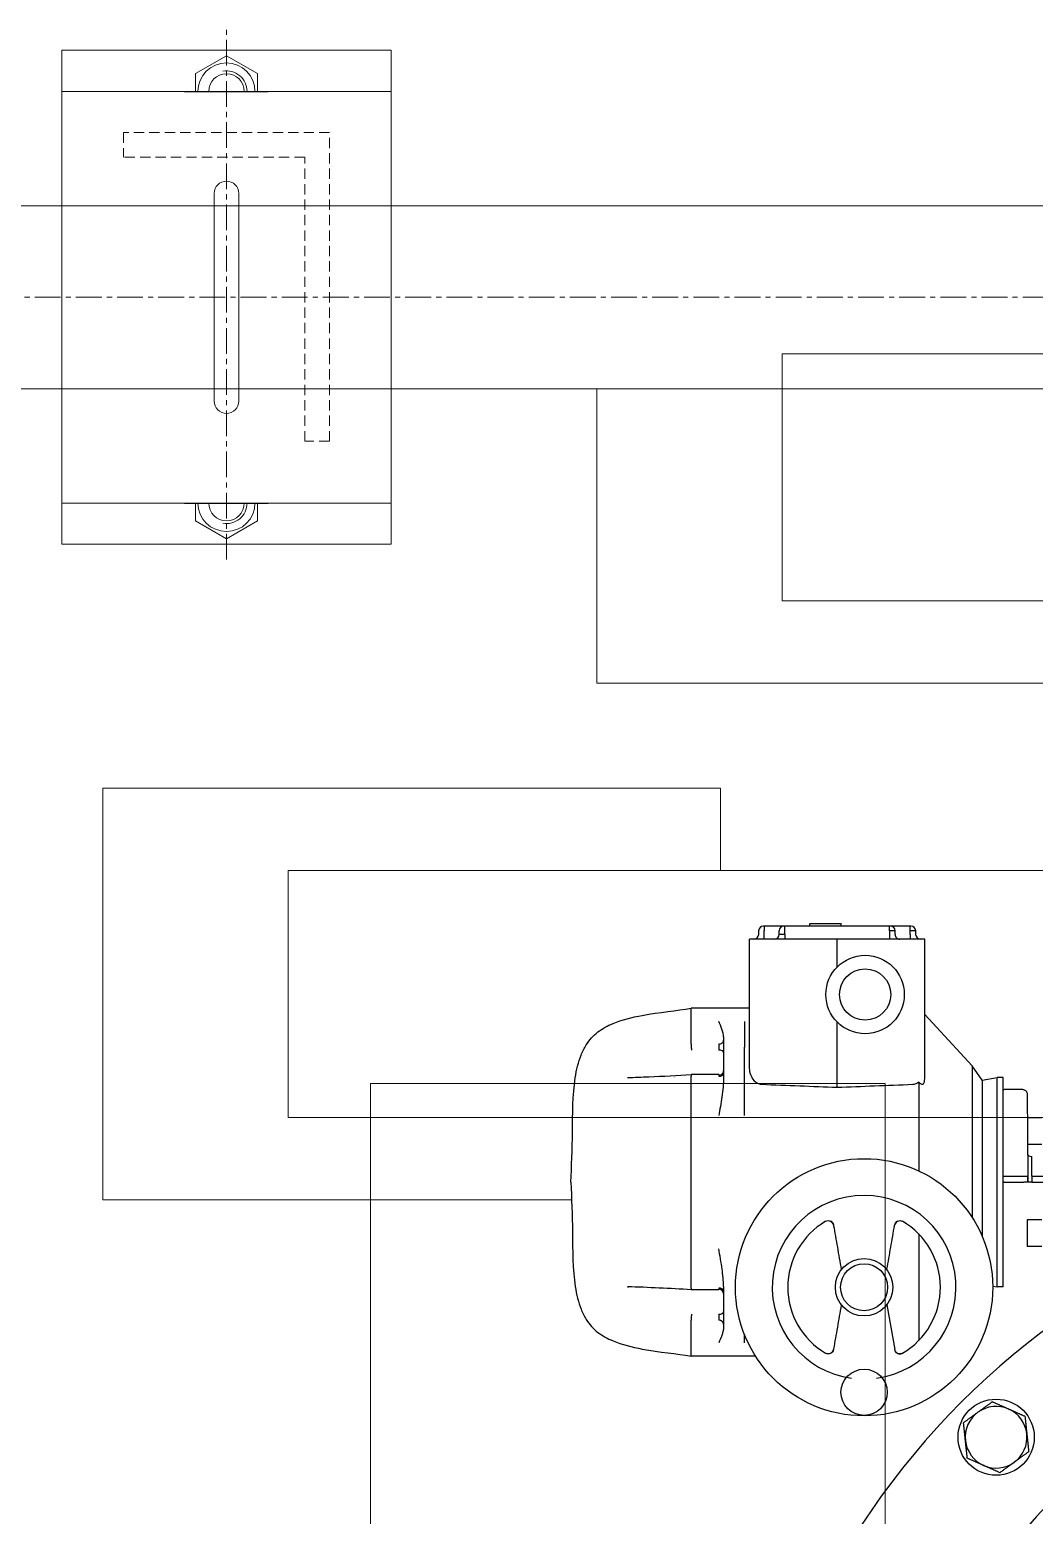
# Model space of a CAD drawing. Header units: millimetres. Extents: x 47998 to 491357, y 29487 to 305355.
# Drawn here: x 49244.1 to 49292.9, y 30414 to 30486.2 of the extents above; entities that cross this region are included whole.
import ezdxf

# ---------------------------------------------------------------- set-up
doc = ezdxf.new("R2010")
doc.units = ezdxf.units.MM
for name, pattern in [('GP kota 28.53_PBS_strojarstvo_rashladni_sustav$0$AM_ISO08W050x2', [9, 6, -0.75, 1.5, -0.75]), ('GP kota 28.53_PBS_strojarstvo_rashladni_sustav$0$CENTER', [2, 1.25, -0.25, 0.25, -0.25]), ('GP kota 28.53_PBS_strojarstvo_rashladni_sustav$0$DASHED', [0.75, 0.5, -0.25])]:
    doc.linetypes.add(name, pattern=pattern)

msp = doc.modelspace()

# ---------------------------------------------------------------- linework, layer by layer
at = {"color": 4, "linetype": 'GP kota 28.53_PBS_strojarstvo_rashladni_sustav$0$CENTER', "lineweight": 9}
for p, q in [((49253.677, 30460.416), (49253.677, 30486.162)), ((49060.365, 30473.161), (49555.677, 30473.161))]:
    msp.add_line(p, q, dxfattribs=at)
at = {"color": 1, "linetype": 'Continuous', "lineweight": 15}
for p, q in [((49245.677, 30485.161), (49245.677, 30461.161)), ((49245.677, 30485.161), (49261.677, 30485.161)), ((49252.177, 30484.027), (49253.677, 30484.893)), ((49253.677, 30484.893), (49255.177, 30484.027)), ((49261.677, 30485.161), (49261.677, 30461.161)), ((49252.177, 30483.161), (49252.177, 30484.027)), ((49255.177, 30484.027), (49255.177, 30483.161)), ((49245.677, 30483.161), (49261.677, 30483.161)), ((49253.077, 30478.206), (49253.077, 30468.116)), ((49254.277, 30468.116), (49254.277, 30478.206)), ((49350.677, 30470.417), (49280.677, 30470.417)), ((49280.677, 30470.417), (49280.677, 30458.417)), ((49350.677, 30470.417), (49280.677, 30470.417)), ((49271.677, 30454.417), (49271.677, 30468.716)), ((49261.677, 30463.161), (49245.677, 30463.161)), ((49252.177, 30463.161), (49252.177, 30462.295)), ((49255.177, 30462.295), (49255.177, 30463.161)), ((49252.177, 30462.295), (49253.677, 30461.429)), ((49253.677, 30461.429), (49255.177, 30462.295)), ((49261.677, 30461.161), (49245.677, 30461.161)), ((49297.677, 30458.417), (49280.677, 30458.417)), ((49271.677, 30454.417), (49297.675, 30454.417)), ((49247.677, 30429.305), (49247.677, 30449.305)), ((49277.677, 30449.305), (49247.677, 30449.305)), ((49277.677, 30445.305), (49277.677, 30449.305)), ((49256.677, 30445.305), (49256.677, 30433.305)), ((49297.677, 30445.305), (49256.677, 30445.305)), ((49350.677, 30433.305), (49256.677, 30433.305)), ((49270.443, 30429.305), (49247.677, 30429.305))]:
    msp.add_line(p, q, dxfattribs=at)
at = {"color": 4, "linetype": 'GP kota 28.53_PBS_strojarstvo_rashladni_sustav$0$AM_ISO08W050x2', "lineweight": 25}
for p, q in [((49251.645, 30483.161), (49255.709, 30483.161)), ((49251.645, 30463.161), (49255.709, 30463.161))]:
    msp.add_line(p, q, dxfattribs=at)
at = {"color": 5, "linetype": 'GP kota 28.53_PBS_strojarstvo_rashladni_sustav$0$DASHED', "lineweight": 15}
for p, q in [((49258.677, 30481.161), (49248.677, 30481.161)), ((49248.677, 30481.161), (49248.677, 30479.961)), ((49258.677, 30466.161), (49258.677, 30481.161)), ((49257.477, 30479.961), (49248.677, 30479.961)), ((49257.477, 30466.161), (49257.477, 30479.961)), ((49258.677, 30466.161), (49257.477, 30466.161))]:
    msp.add_line(p, q, dxfattribs=at)
at = {"color": 1, "linetype": 'Continuous', "lineweight": 9}
for p, q in [((49083.477, 30477.606), (49300.206, 30477.606)), ((49083.477, 30468.716), (49541.232, 30468.716))]:
    msp.add_line(p, q, dxfattribs=at)
at = {"color": 1, "linetype": 'Continuous', "lineweight": -3}
for p, q in [((49279.533, 30442.201), (49279.533, 30442.379)), ((49279.805, 30442.607), (49279.761, 30442.607)), ((49279.8, 30442.201), (49279.8, 30442.379)), ((49280.757, 30442.607), (49279.805, 30442.607)), ((49280.528, 30442.201), (49280.528, 30442.379)), ((49280.802, 30442.201), (49280.528, 30442.201)), ((49280.802, 30442.607), (49280.757, 30442.607)), ((49285.892, 30442.607), (49280.802, 30442.607)), ((49280.802, 30442.379), (49280.802, 30442.607)), ((49280.802, 30442.201), (49280.802, 30442.379)), ((49280.802, 30442.201), (49280.802, 30441.972)), ((49281.999, 30442.709), (49282.019, 30442.709)), ((49281.999, 30442.709), (49281.999, 30442.709)), ((49282.019, 30442.607), (49282.019, 30442.709)), ((49283.543, 30442.709), (49282.019, 30442.709)), ((49283.543, 30442.709), (49283.562, 30442.709)), ((49283.543, 30442.607), (49283.543, 30442.709)), ((49285.892, 30442.379), (49285.892, 30442.607)), ((49285.937, 30442.607), (49285.892, 30442.607)), ((49286.165, 30442.379), (49285.892, 30442.379)), ((49285.892, 30442.379), (49285.892, 30442.201)), ((49285.892, 30442.201), (49285.892, 30441.972)), ((49286.888, 30442.607), (49285.937, 30442.607)), ((49286.165, 30442.201), (49286.165, 30442.379)), ((49286.932, 30442.607), (49286.888, 30442.607)), ((49286.894, 30442.201), (49286.894, 30442.379)), ((49287.161, 30442.379), (49286.894, 30442.379)), ((49287.161, 30442.201), (49287.161, 30442.379)), ((49279.678, 30441.972), (49279.094, 30441.972)), ((49279.094, 30435.686), (49279.094, 30441.972)), ((49283.347, 30441.972), (49279.678, 30441.972)), ((49287.015, 30441.972), (49283.347, 30441.972)), ((49283.347, 30440.616), (49283.347, 30441.972)), ((49287.6, 30441.972), (49287.015, 30441.972)), ((49287.6, 30435.19), (49287.6, 30441.972)), ((49276.248, 30436.874), (49276.248, 30438.619)), ((49279.094, 30438.619), (49276.248, 30438.619)), ((49278.84, 30437.976), (49278.84, 30436.715)), ((49283.347, 30434.756), (49283.347, 30437.943)), ((49289.911, 30435.807), (49287.6, 30438.305)), ((49277.824, 30437.218), (49277.824, 30436.715)), ((49276.248, 30436.873), (49276.248, 30436.874)), ((49276.248, 30436.873), (49276.248, 30436.873)), ((49276.248, 30436.873), (49276.248, 30436.873)), ((49277.595, 30436.873), (49277.595, 30436.58)), ((49277.824, 30436.715), (49277.824, 30436.44)), ((49277.824, 30436.44), (49277.824, 30435.227)), ((49278.84, 30436.44), (49278.84, 30436.715)), ((49278.84, 30433.398), (49278.84, 30436.44)), ((49289.911, 30435.807), (49289.911, 30428.432)), ((49290.394, 30435.126), (49289.911, 30435.807)), ((49273.16, 30435.253), (49273.16, 30435.253)), ((49273.16, 30435.253), (49273.16, 30435.253)), ((49273.16, 30435.253), (49273.201, 30435.253)), ((49275.435, 30435.253), (49275.435, 30435.253)), ((49275.443, 30435.253), (49275.444, 30435.253)), ((49276.248, 30435.308), (49276.248, 30435.308)), ((49276.248, 30425.015), (49276.248, 30435.308)), ((49277.595, 30435.398), (49276.259, 30435.398)), ((49277.595, 30435.398), (49277.595, 30435.308)), ((49287.309, 30435.025), (49287.309, 30430.712)), ((49290.394, 30435.126), (49291.119, 30435.254)), ((49290.394, 30435.126), (49290.394, 30427.523)), ((49291.119, 30425.069), (49291.119, 30435.254)), ((49291.41, 30435.254), (49291.119, 30435.254)), ((49291.41, 30425.069), (49291.41, 30435.254)), ((49292.373, 30434.661), (49291.46, 30434.661)), ((49292.573, 30434.463), (49292.607, 30430.461)), ((49293.293, 30433.286), (49292.583, 30433.286)), ((49293.293, 30431.986), (49292.594, 30431.986)), ((49292.804, 30430.856), (49292.798, 30431.408)), ((49291.46, 30430.461), (49292.408, 30430.461)), ((49292.61, 30430.161), (49292.607, 30430.461)), ((49292.607, 30430.461), (49292.607, 30430.161)), ((49292.807, 30430.461), (49292.804, 30430.856)), ((49292.807, 30430.461), (49298.947, 30430.461)), ((49292.807, 30430.461), (49292.807, 30430.161)), ((49291.46, 30430.161), (49291.41, 30430.161)), ((49291.46, 30430.161), (49292.408, 30430.161)), ((49292.607, 30430.161), (49292.408, 30430.161)), ((49292.807, 30430.161), (49292.607, 30430.161)), ((49292.807, 30430.161), (49298.947, 30430.161)), ((49292.573, 30428.336), (49292.573, 30427.036)), ((49293.293, 30428.336), (49292.573, 30428.336)), ((49287.309, 30427.645), (49287.309, 30422.467)), ((49293.293, 30427.036), (49292.573, 30427.036)), ((49273.162, 30425.07), (49273.203, 30425.07)), ((49275.444, 30425.07), (49275.445, 30425.07)), ((49276.248, 30425.015), (49276.248, 30425.015)), ((49277.595, 30424.925), (49276.259, 30424.925)), ((49277.595, 30425.015), (49277.595, 30424.925)), ((49277.824, 30425.095), (49277.824, 30423.882)), ((49290.902, 30425.107), (49291.119, 30425.069)), ((49291.41, 30425.069), (49291.119, 30425.069)), ((49285.759, 30424.207), (49286.143, 30422.027)), ((49276.248, 30423.449), (49276.248, 30423.449)), ((49276.248, 30421.703), (49276.248, 30423.449)), ((49277.595, 30423.743), (49277.595, 30423.449)), ((49277.824, 30423.882), (49277.824, 30423.607)), ((49277.824, 30423.607), (49277.824, 30423.104)), ((49278.84, 30422.347), (49278.84, 30422.767)), ((49282.786, 30421.852), (49282.786, 30421.852)), ((49279.381, 30421.703), (49276.248, 30421.703))]:
    msp.add_line(p, q, dxfattribs=at)
at = {"color": 4, "linetype": 'Continuous', "lineweight": 20}
for p, q in [((49285.677, 30434.953), (49260.677, 30434.953)), ((49260.677, 30434.953), (49260.677, 30354.953)), ((49285.677, 30354.953), (49285.677, 30434.953))]:
    msp.add_line(p, q, dxfattribs=at)
at = {"color": 1, "linetype": 'Continuous', "lineweight": -3}
for centre, radius in [((49284.704, 30439.28), 1.905), ((49284.704, 30439.28), 1.245), ((49284.654, 30425.056), 6.248), ((49284.654, 30425.056), 1.394), ((49284.654, 30425.056), 1.14), ((49284.654, 30419.95), 1.124), ((49291.069, 30417.769), 1.85)]:
    msp.add_circle(centre, radius, dxfattribs=at)
at = {"color": 1, "linetype": 'Continuous', "lineweight": 15}
for centre, radius, start, end in [((49253.677, 30483.161), 1.385, 0, 180), ((49253.677, 30483.161), 0.865, 0, 180), ((49253.677, 30478.206), 0.6, 0, 180), ((49253.677, 30468.116), 0.6, 180, 0), ((49253.677, 30463.161), 1.385, 180, 0), ((49253.677, 30463.161), 0.865, 180, 0)]:
    msp.add_arc(centre, radius, start, end, dxfattribs=at)
at = {"color": 4, "linetype": 'Continuous', "lineweight": 9}
for centre, start, end in [((49253.677, 30483.161), 0, 100), ((49253.677, 30463.161), 260, 0)]:
    msp.add_arc(centre, 1, start, end, dxfattribs=at)
at = {"color": 1, "linetype": 'Continuous', "lineweight": -3}
for centre, radius, start, end in [((49279.304, 30442.201), 0.229, 270, 0), ((49279.761, 30442.379), 0.229, 90, 180), ((49286.932, 30442.379), 0.229, 0, 90), ((49287.389, 30442.201), 0.229, 180, 270), ((49277.595, 30435.482), 0.229, 337.38534, 0), ((49277.595, 30435.481), 0.229, 337.70909, 0), ((49291.46, 30434.611), 0.05, 90, 180), ((49315.677, 30393.161), 37.2, 91.87889, 178.12111), ((49284.654, 30425.056), 4.463, 277.79666, 262.20334), ((49284.654, 30425.056), 3.708, 120.2326, 239.76762), ((49284.654, 30425.056), 3.708, 300.23264, 59.76736), ((49277.595, 30424.841), 0.229, 0, 22.66033), ((49315.677, 30393.161), 30.715, 94.39815, 175.60185), ((49291.069, 30417.769), 1.5, 126, 186), ((49291.069, 30417.769), 1.5, 66, 126), ((49291.069, 30417.769), 1.5, 6, 66), ((49291.069, 30417.769), 1.5, 186, 246), ((49291.069, 30417.769), 1.5, 306, 6), ((49291.069, 30417.769), 1.5, 246, 306)]:
    msp.add_arc(centre, radius, start, end, dxfattribs=at)
for centre, major_axis, ratio, start_param, end_param in [((49279.794, 30442.201), (0, 0.229), 0.025187, 3.141592, 4.712389), ((49279.805, 30442.379), (0, 0.229), 0.025187, 0, 1.570796), ((49280.3, 30442.201), (0, 0.229), 0.999727, 3.141593, 4.712389), ((49280.757, 30442.379), (0, 0.229), 0.999727, 0, 1.570796), ((49285.937, 30442.379), (0, 0.229), 0.999727, 4.712389, 6.283185), ((49286.394, 30442.201), (0, 0.229), 0.999727, 1.570796, 3.141593), ((49286.888, 30442.379), (0, 0.229), 0.025187, -1.570796, 0), ((49286.9, 30442.201), (0, 0.229), 0.025187, 1.570796, 3.141593), ((49277.595, 30437.055), (-0.229, 0), 0.79357, 1.570796, 3.141593), ((49277.595, 30436.467), (-0.229, 0), 0.491839, 3.141593, 4.712389), ((49277.595, 30435.567), (-0.229, 0), 0.870648, 1.570796, 3.141593), ((49277.595, 30435.448), (-0.229, 0), 0.608541, 1.570796, 3.141593), ((49012.162, 30430.161), (323.007, 0), 0.026186, 0.574321, 0.594901), ((49554.531, 30430.161), (-323.007, 0), 0.026186, -0.594901, -0.574321), ((49292.798, 30431.549), (0.2, 0.002), 0.707093, 3.141593, 4.706218), ((49277.595, 30424.876), (0.229, 0), 0.608479, 0, 1.570796), ((49277.595, 30424.756), (0.229, 0), 0.870686, 0, 1.570796), ((49277.595, 30424.875), (0.229, 0), 0.608541, 0, 0.38905), ((49277.595, 30423.856), (-0.229, 0), 0.491907, 1.570796, 3.141593), ((49277.595, 30423.268), (0.229, 0), 0.793522, 0, 1.570796)]:
    msp.add_ellipse(centre, major_axis=major_axis, ratio=ratio, start_param=start_param, end_param=end_param, dxfattribs=at)
for points, knots in [([(49270.404, 30430.161), (49270.441, 30430.947), (49270.477, 30431.735), (49270.497, 30433.467), (49270.492, 30434.397), (49270.681, 30435.624), (49270.77, 30435.994), (49270.974, 30436.508), (49271.057, 30436.677), (49271.307, 30437.075), (49271.496, 30437.285), (49271.94, 30437.625), (49272.188, 30437.76), (49272.891, 30438.052), (49273.379, 30438.174), (49274.709, 30438.421), (49275.568, 30438.495), (49276.248, 30438.619)], [-0.403444, -0.403444, -0.403444, -0.403444, -0.3227552, -0.3227552, -0.2420664, -0.2420664, -0.2045801, -0.2045801, -0.1844752, -0.1844752, -0.1535187, -0.1535187, -0.1243617, -0.1243617, -0.0776506, -0.0776506, 0, 0, 0, 0]), ([(49277.824, 30437.218), (49277.824, 30437.338), (49277.791, 30437.468), (49277.702, 30437.728), (49277.646, 30437.858), (49277.595, 30437.976)], [3.605334, 3.605334, 3.605334, 3.605334, 4.542301, 4.542301, 5.479281, 5.479281, 5.479281, 5.479281]), ([(49276.248, 30436.873), (49276.248, 30436.863), (49276.249, 30436.84), (49276.252, 30436.793), (49276.254, 30436.748), (49276.257, 30436.711), (49276.259, 30436.692)], [0, 0, 0, 0, 0.25, 0.5, 0.75, 0.9999936, 0.9999936, 0.9999936, 0.9999936]), ([(49276.259, 30436.692), (49276.259, 30436.684), (49276.26, 30436.675), (49276.261, 30436.665), (49276.261, 30436.66), (49276.262, 30436.654), (49276.262, 30436.649)], [0, 0, 0, 0, 0.25, 0.25, 0.25, 0.375, 0.375, 0.375, 0.375]), ([(49276.264, 30436.632), (49276.264, 30436.628), (49276.265, 30436.624), (49276.265, 30436.62), (49276.265, 30436.616), (49276.266, 30436.612), (49276.266, 30436.609)], [0.5, 0.5, 0.5, 0.5, 0.5625, 0.5625, 0.5625, 0.625, 0.625, 0.625, 0.625]), ([(49276.266, 30436.609), (49276.267, 30436.602), (49276.267, 30436.597), (49276.268, 30436.593), (49276.268, 30436.584), (49276.269, 30436.58), (49276.269, 30436.58)], [0.625, 0.625, 0.625, 0.625, 0.75, 0.75, 0.75, 1, 1, 1, 1]), ([(49279.678, 30434.901), (49279.646, 30434.903), (49279.613, 30434.908), (49279.545, 30434.927), (49279.51, 30434.942), (49279.412, 30434.997), (49279.356, 30435.048), (49279.239, 30435.181), (49279.184, 30435.281), (49279.111, 30435.486), (49279.094, 30435.591), (49279.094, 30435.686)], [-4.653078, -4.653078, -4.653078, -4.653078, -4.554467, -4.554467, -4.440119, -4.440119, -4.211424, -4.211424, -3.834708, -3.834708, -3.457994, -3.457994, -3.457994, -3.457994]), ([(49273.161, 30435.253), (49273.498, 30435.253), (49273.85, 30435.269), (49274.884, 30435.312), (49275.576, 30435.337), (49276.258, 30435.398)], [0, 0, 0, 0, 1.07334, 1.07334, 3.15282, 3.15282, 3.15282, 3.15282]), ([(49276.259, 30435.398), (49276.257, 30435.398), (49276.254, 30435.393), (49276.252, 30435.377), (49276.249, 30435.347), (49276.248, 30435.322), (49276.248, 30435.308)], [0, 0, 0, 0, 0.25, 0.5, 0.75, 0.9999767, 0.9999767, 0.9999767, 0.9999767]), ([(49277.824, 30435.227), (49277.824, 30434.939), (49277.791, 30434.624), (49277.702, 30433.996), (49277.646, 30433.683), (49277.595, 30433.398)], [3.608294, 3.608294, 3.608294, 3.608294, 4.545261, 4.545261, 5.482242, 5.482242, 5.482242, 5.482242]), ([(49287.309, 30435.025), (49287.28, 30435.001), (49287.249, 30434.979), (49287.183, 30434.942), (49287.148, 30434.927), (49287.081, 30434.908), (49287.048, 30434.903), (49287.015, 30434.901)], [-0.3453708, -0.3453708, -0.3453708, -0.3453708, -0.2286953, -0.2286953, -0.1143477, -0.1143477, -0.0157369, -0.0157369, -0.0157369, -0.0157369]), ([(49287.309, 30435.025), (49287.337, 30434.996), (49287.367, 30434.97), (49287.417, 30434.939), (49287.438, 30434.929), (49287.478, 30434.922), (49287.496, 30434.924), (49287.529, 30434.937), (49287.545, 30434.953), (49287.57, 30434.994), (49287.579, 30435.019), (49287.596, 30435.087), (49287.6, 30435.137), (49287.6, 30435.19)], [-3.063897, -3.063897, -3.063897, -3.063897, -2.9263021, -2.9263021, -2.840327, -2.840327, -2.7543519, -2.7543519, -2.6442634, -2.6442634, -2.5341749, -2.5341749, -2.3376584, -2.3376584, -2.3376584, -2.3376584]), ([(49292.373, 30434.661), (49292.394, 30434.661), (49292.416, 30434.658), (49292.457, 30434.644), (49292.476, 30434.634), (49292.51, 30434.608), (49292.525, 30434.593), (49292.549, 30434.558), (49292.558, 30434.538), (49292.57, 30434.5), (49292.572, 30434.481), (49292.573, 30434.463)], [0, 0, 0, 0, 0.0648115, 0.0648115, 0.1285009, 0.1285009, 0.19223, 0.19223, 0.2559572, 0.2559572, 0.3111064, 0.3111064, 0.3111064, 0.3111064]), ([(49292.408, 30430.461), (49292.46, 30430.462), (49292.512, 30430.461), (49292.549, 30430.461), (49292.567, 30430.46), (49292.582, 30430.46), (49292.592, 30430.459), (49292.597, 30430.459), (49292.601, 30430.459), (49292.604, 30430.459), (49292.606, 30430.459), (49292.607, 30430.459), (49292.607, 30430.461)], [0, 0, 0, 0, 0.001562258, 0.001562258, 0.001562258, 0.002343387, 0.002343387, 0.002343387, 0.002733952, 0.002733952, 0.002733952, 0.003124516, 0.003124516, 0.003124516, 0.003124516]), ([(49270.404, 30430.161), (49270.441, 30429.375), (49270.477, 30428.588), (49270.497, 30426.856), (49270.492, 30425.926), (49270.681, 30424.698), (49270.77, 30424.328), (49270.974, 30423.815), (49271.057, 30423.645), (49271.307, 30423.247), (49271.496, 30423.037), (49271.94, 30422.698), (49272.188, 30422.563), (49272.891, 30422.271), (49273.379, 30422.148), (49274.709, 30421.901), (49275.568, 30421.828), (49276.248, 30421.703)], [-0.403444, -0.403444, -0.403444, -0.403444, -0.3227552, -0.3227552, -0.2420664, -0.2420664, -0.2045801, -0.2045801, -0.1844752, -0.1844752, -0.1535187, -0.1535187, -0.1243617, -0.1243617, -0.0776506, -0.0776506, 0, 0, 0, 0]), ([(49282.786, 30428.26), (49282.86, 30428.303), (49282.953, 30428.303), (49283.026, 30428.269), (49283.098, 30428.234), (49283.15, 30428.164), (49283.164, 30428.085)], [-0.001337053, -0.001337053, -0.001337053, -0.001337053, 0.001178456, 0.001178456, 0.001178456, 0.003693965, 0.003693965, 0.003693965, 0.003693965]), ([(49286.143, 30428.085), (49286.157, 30428.164), (49286.209, 30428.234), (49286.282, 30428.269), (49286.354, 30428.303), (49286.447, 30428.303), (49286.521, 30428.26)], [0, 0, 0, 0, 0.002515436, 0.002515436, 0.002515436, 0.005030872, 0.005030872, 0.005030872, 0.005030872]), ([(49283.164, 30428.085), (49283.167, 30428.072), (49283.169, 30428.059), (49283.231, 30427.709), (49283.293, 30427.358), (49283.418, 30426.646), (49283.482, 30426.285), (49283.546, 30425.922), (49283.547, 30425.913), (49283.549, 30425.905)], [-3.078075, -3.078075, -3.078075, -3.078075, -3.039757, -3.039757, -2.026505, -2.026505, -1.013252, -1.013252, -0.989577, -0.989577, -0.989577, -0.989577]), ([(49285.759, 30425.905), (49285.76, 30425.913), (49285.761, 30425.922), (49285.826, 30426.285), (49285.889, 30426.646), (49286.015, 30427.358), (49286.077, 30427.709), (49286.138, 30428.059), (49286.141, 30428.072), (49286.143, 30428.085)], [-52.069517, -52.069517, -52.069517, -52.069517, -52.045841, -52.045841, -51.032589, -51.032589, -50.019336, -50.019336, -49.981019, -49.981019, -49.981019, -49.981019]), ([(49277.824, 30425.095), (49277.824, 30425.228), (49277.816, 30425.373), (49277.792, 30425.663), (49277.774, 30425.808), (49277.715, 30426.248), (49277.65, 30426.617), (49277.595, 30426.924)], [3.608294, 3.608294, 3.608294, 3.608294, 4.038136, 4.038136, 4.467991, 4.467991, 5.479281, 5.479281, 5.479281, 5.479281]), ([(49276.258, 30424.925), (49275.742, 30424.972), (49275.22, 30424.994), (49274.181, 30425.041), (49273.655, 30425.07), (49273.16, 30425.07)], [0.000607, 0.000607, 0.000607, 0.000607, 1.574584, 1.574584, 3.153193, 3.153193, 3.153193, 3.153193]), ([(49276.248, 30425.015), (49276.249, 30424.994), (49276.25, 30424.967), (49276.252, 30424.944), (49276.254, 30424.935), (49276.255, 30424.929), (49276.256, 30424.927), (49276.257, 30424.925), (49276.258, 30424.925), (49276.259, 30424.925)], [0, 0, 0, 0, 0.25, 0.375, 0.4375, 0.5, 0.5625, 0.625, 0.6782017, 0.6782017, 0.6782017, 0.6782017]), ([(49283.549, 30424.207), (49283.547, 30424.198), (49283.546, 30424.19), (49283.482, 30423.826), (49283.418, 30423.466), (49283.293, 30422.754), (49283.231, 30422.403), (49283.169, 30422.053), (49283.167, 30422.04), (49283.164, 30422.027)], [-52.069517, -52.069517, -52.069517, -52.069517, -52.045841, -52.045841, -51.032589, -51.032589, -50.019336, -50.019336, -49.981019, -49.981019, -49.981019, -49.981019]), ([(49276.259, 30423.631), (49276.257, 30423.612), (49276.254, 30423.575), (49276.252, 30423.53), (49276.249, 30423.483), (49276.248, 30423.46), (49276.248, 30423.449)], [0, 0, 0, 0, 0.25, 0.5, 0.75, 0.9999765, 0.9999765, 0.9999765, 0.9999765]), ([(49276.262, 30423.674), (49276.262, 30423.669), (49276.261, 30423.663), (49276.261, 30423.658), (49276.26, 30423.648), (49276.259, 30423.639), (49276.259, 30423.631)], [0.625, 0.625, 0.625, 0.625, 0.75, 0.75, 0.75, 1, 1, 1, 1]), ([(49276.266, 30423.714), (49276.266, 30423.711), (49276.265, 30423.707), (49276.265, 30423.703), (49276.265, 30423.699), (49276.264, 30423.695), (49276.264, 30423.691)], [0.375, 0.375, 0.375, 0.375, 0.4375, 0.4375, 0.4375, 0.5, 0.5, 0.5, 0.5]), ([(49277.824, 30423.104), (49277.824, 30423.05), (49277.816, 30422.989), (49277.792, 30422.869), (49277.774, 30422.809), (49277.715, 30422.627), (49277.65, 30422.474), (49277.595, 30422.347)], [3.608294, 3.608294, 3.608294, 3.608294, 4.038136, 4.038136, 4.467991, 4.467991, 5.479281, 5.479281, 5.479281, 5.479281]), ([(49283.164, 30422.027), (49283.15, 30421.948), (49283.098, 30421.878), (49283.026, 30421.843), (49282.953, 30421.808), (49282.86, 30421.809), (49282.786, 30421.852)], [-0.003697775, -0.003697775, -0.003697775, -0.003697775, -0.001179601, -0.001179601, -0.001179601, 0.001338574, 0.001338574, 0.001338574, 0.001338574]), ([(49286.521, 30421.852), (49286.447, 30421.809), (49286.355, 30421.808), (49286.282, 30421.843), (49286.209, 30421.877), (49286.157, 30421.948), (49286.143, 30422.027)], [0, 0, 0, 0, 0.002516085, 0.002516085, 0.002516085, 0.00503217, 0.00503217, 0.00503217, 0.00503217])]:
    msp.add_open_spline(points, degree=3, knots=knots, dxfattribs=at)
for points in [[(49276.248, 30436.87), (49276.248, 30436.871), (49276.248, 30436.872), (49276.248, 30436.873)], [(49276.262, 30436.649), (49276.263, 30436.644), (49276.263, 30436.64), (49276.264, 30436.632)], [(49273.16, 30435.253), (49273.161, 30435.253), (49273.161, 30435.253), (49273.161, 30435.253)], [(49291.41, 30430.46), (49291.41, 30430.46), (49291.434, 30430.461), (49291.46, 30430.461)], [(49283.164, 30428.085), (49283.151, 30428.162), (49283.101, 30428.231), (49283.031, 30428.266)], [(49286.28, 30428.268), (49286.208, 30428.233), (49286.157, 30428.163), (49286.143, 30428.085)], [(49276.264, 30423.691), (49276.263, 30423.683), (49276.263, 30423.679), (49276.262, 30423.674)], [(49276.268, 30423.73), (49276.267, 30423.726), (49276.267, 30423.721), (49276.266, 30423.714)], [(49276.269, 30423.743), (49276.269, 30423.743), (49276.268, 30423.739), (49276.268, 30423.73)], [(49283.029, 30421.845), (49283.1, 30421.88), (49283.151, 30421.949), (49283.164, 30422.027)], [(49286.282, 30421.843), (49286.355, 30421.808), (49286.447, 30421.809), (49286.521, 30421.852)], [(49286.282, 30421.843), (49286.282, 30421.843), (49286.282, 30421.843), (49286.282, 30421.843)]]:
    msp.add_open_spline(points, degree=3, dxfattribs=at)
for points, weights in [([(49290.188, 30418.982), (49289.863, 30418.746), (49289.487, 30418.473)], [1.75055534995, 1.75055534995, 1.6248711306]), ([(49290.888, 30419.491), (49290.513, 30419.218), (49290.188, 30418.982)], [1.6248711306, 1.75055534995, 1.75055534995]), ([(49290.888, 30419.491), (49291.312, 30419.302), (49291.68, 30419.139)], [1.6248711306, 1.75055534995, 1.75055534995]), ([(49291.68, 30419.139), (49292.047, 30418.975), (49292.471, 30418.787)], [1.75055534995, 1.75055534995, 1.6248711306]), ([(49289.578, 30417.612), (49289.536, 30418.011), (49289.487, 30418.473)], [1.75055534995, 1.75055534995, 1.6248711306]), ([(49292.471, 30418.787), (49292.519, 30418.325), (49292.561, 30417.925)], [1.6248711306, 1.75055534995, 1.75055534995]), ([(49289.668, 30416.75), (49289.62, 30417.212), (49289.578, 30417.612)], [1.6248711306, 1.75055534995, 1.75055534995]), ([(49292.561, 30417.925), (49292.603, 30417.526), (49292.652, 30417.064)], [1.75055534995, 1.75055534995, 1.6248711306]), ([(49290.459, 30416.398), (49290.092, 30416.562), (49289.668, 30416.75)], [1.75055534995, 1.75055534995, 1.6248711306]), ([(49292.652, 30417.064), (49292.276, 30416.791), (49291.951, 30416.555)], [1.6248711306, 1.75055534995, 1.75055534995]), ([(49291.25, 30416.046), (49290.827, 30416.235), (49290.459, 30416.398)], [1.6248711306, 1.75055534995, 1.75055534995]), ([(49291.951, 30416.555), (49291.626, 30416.319), (49291.25, 30416.046)], [1.75055534995, 1.75055534995, 1.6248711306])]:
    msp.add_rational_spline(points, weights, degree=2, dxfattribs=at)

doc.saveas('drawing.dxf')
